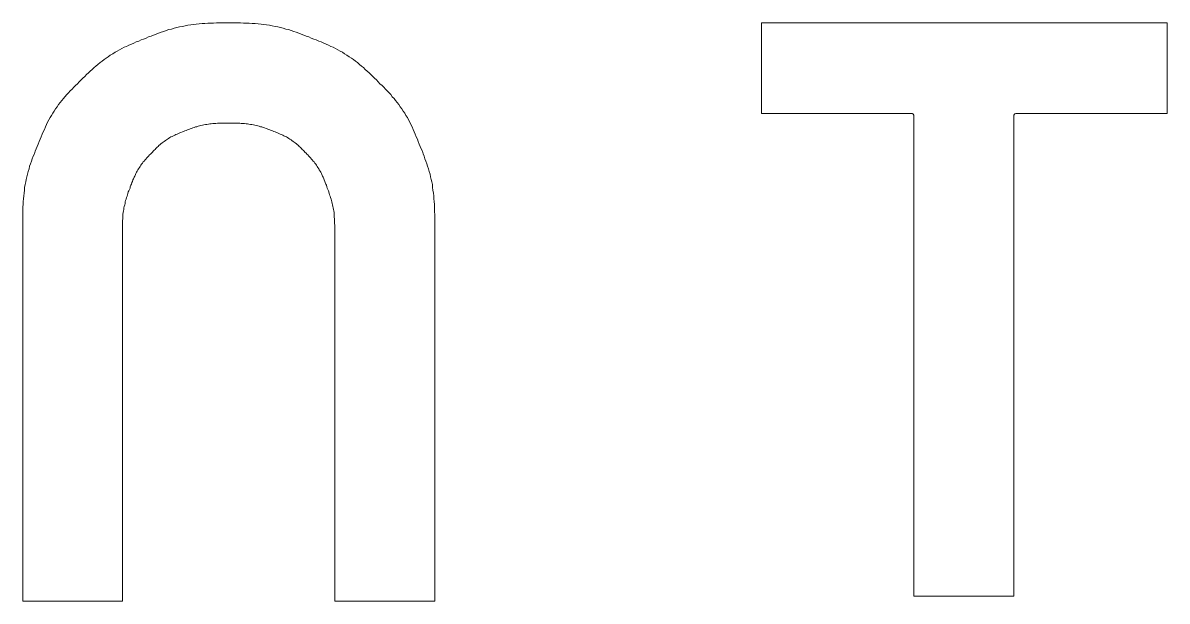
# Model space of a CAD drawing. Units: millimetres at full size, sheet at 1:100. Extents: x -138278 to 134990, y -16593 to 30671.
# Drawn here: x -8647.2 to -8258.5, y 21337.6 to 21534.2 of the extents above; entities that cross this region are included whole.
import ezdxf

# ---------------------------------------------------------------- set-up
doc = ezdxf.new("R2010")
doc.units = ezdxf.units.MM
doc.header["$LTSCALE"] = 100
doc.layers.add('F-0_枠', color=134, linetype='Continuous', lineweight=18)

msp = doc.modelspace()

# ---------------------------------------------------------------- linework, layer by layer
at = {"layer": 'F-0_枠'}
for points in [[(-8594.9, 21532.6), (-8594, 21532.8), (-8593, 21533), (-8592.1, 21533.2), (-8591.2, 21533.4), (-8590.2, 21533.5), (-8589.3, 21533.7), (-8588.3, 21533.8), (-8587.3, 21533.9), (-8586.3, 21534), (-8585.4, 21534), (-8584.4, 21534.1), (-8583.4, 21534.1), (-8582.4, 21534.1), (-8581.4, 21534.2), (-8580.4, 21534.2), (-8579.3, 21534.2), (-8578.3, 21534.2), (-8577.3, 21534.2), (-8576.3, 21534.2), (-8575.3, 21534.2), (-8574.3, 21534.2), (-8573.3, 21534.2), (-8572.3, 21534.1), (-8571.3, 21534.1), (-8570.3, 21534.1), (-8569.3, 21534), (-8568.3, 21534), (-8567.3, 21533.9), (-8566.3, 21533.8), (-8565.3, 21533.7), (-8564.4, 21533.5), (-8563.4, 21533.4), (-8562.5, 21533.2), (-8561.5, 21533), (-8560.6, 21532.8), (-8559.7, 21532.6), (-8558.8, 21532.4), (-8557.9, 21532.1), (-8557, 21531.9)], [(-8258.5, 21503.4), (-8258.5, 21534.2), (-8396.3, 21534.2), (-8396.3, 21503.4), (-8346.1, 21503.4), (-8345.8, 21503.4), (-8345.6, 21503.4), (-8345.4, 21503.4), (-8345.3, 21503.4), (-8345.1, 21503.4), (-8345, 21503.3), (-8344.9, 21503.3), (-8344.8, 21503.3), (-8344.8, 21503.2), (-8344.7, 21503.2), (-8344.6, 21503.1), (-8344.6, 21503), (-8344.6, 21502.9), (-8344.5, 21502.8), (-8344.5, 21502.6), (-8344.5, 21502.3), (-8344.5, 21502), (-8344.5, 21501.6), (-8344.5, 21501.1), (-8344.5, 21500.6), (-8344.5, 21339.3), (-8310.6, 21339.3), (-8310.6, 21500.6), (-8310.6, 21501.1), (-8310.6, 21501.6), (-8310.6, 21502), (-8310.6, 21502.3), (-8310.6, 21502.6), (-8310.6, 21502.8), (-8310.5, 21502.9), (-8310.5, 21503), (-8310.5, 21503.1), (-8310.4, 21503.2), (-8310.4, 21503.2), (-8310.3, 21503.3)], [(-8625.6, 21516.6), (-8624.9, 21517.2), (-8624.3, 21517.8), (-8623.7, 21518.4), (-8623, 21519), (-8622.4, 21519.5), (-8621.7, 21520.1), (-8621, 21520.7), (-8620.3, 21521.2), (-8619.6, 21521.7), (-8618.9, 21522.2), (-8618.2, 21522.7), (-8617.5, 21523.2), (-8616.7, 21523.7), (-8615.9, 21524.2), (-8615.2, 21524.6), (-8614.4, 21525), (-8613.6, 21525.5), (-8612.8, 21525.9), (-8612, 21526.2), (-8611.2, 21526.6), (-8610.3, 21527), (-8609.5, 21527.3), (-8608.7, 21527.7), (-8607.8, 21528), (-8607, 21528.4), (-8606.2, 21528.7), (-8605.3, 21529), (-8604.5, 21529.4), (-8603.6, 21529.7), (-8602.8, 21530), (-8601.9, 21530.4), (-8601.1, 21530.7), (-8600.2, 21531), (-8599.3, 21531.3), (-8598.5, 21531.6), (-8597.6, 21531.9), (-8596.7, 21532.1), (-8595.8, 21532.4), (-8594.9, 21532.6)], [(-8557, 21531.9), (-8556.1, 21531.6), (-8555.2, 21531.3), (-8554.4, 21531), (-8553.5, 21530.7), (-8552.7, 21530.4), (-8551.8, 21530), (-8551, 21529.7), (-8550.1, 21529.4), (-8549.3, 21529), (-8548.4, 21528.7), (-8547.6, 21528.4), (-8546.7, 21528), (-8545.9, 21527.7), (-8545, 21527.3), (-8544.2, 21527), (-8543.4, 21526.6), (-8542.6, 21526.2), (-8541.8, 21525.9), (-8541, 21525.5), (-8540.2, 21525), (-8539.4, 21524.6), (-8538.6, 21524.2), (-8537.9, 21523.7), (-8537.1, 21523.2), (-8536.4, 21522.7), (-8535.6, 21522.2), (-8534.9, 21521.7), (-8534.2, 21521.2), (-8533.5, 21520.7), (-8532.8, 21520.1), (-8532.2, 21519.5), (-8531.5, 21519), (-8530.9, 21518.4), (-8530.2, 21517.8), (-8529.6, 21517.2), (-8529, 21516.6), (-8528.3, 21516), (-8527.7, 21515.4), (-8527.1, 21514.8)], [(-8644, 21488), (-8643.7, 21488.9), (-8643.3, 21489.7), (-8643, 21490.6), (-8642.7, 21491.4), (-8642.3, 21492.2), (-8642, 21493), (-8641.7, 21493.9), (-8641.3, 21494.7), (-8641, 21495.5), (-8640.6, 21496.4), (-8640.3, 21497.2), (-8639.9, 21498), (-8639.5, 21498.8), (-8639.2, 21499.6), (-8638.8, 21500.4), (-8638.4, 21501.2), (-8637.9, 21502), (-8637.5, 21502.7), (-8637, 21503.5), (-8636.6, 21504.2), (-8636.1, 21505), (-8635.6, 21505.7), (-8635.1, 21506.4), (-8634.5, 21507.1), (-8634, 21507.8), (-8633.4, 21508.5), (-8632.9, 21509.1), (-8632.3, 21509.8), (-8631.7, 21510.4), (-8631.1, 21511.1), (-8630.5, 21511.7), (-8629.9, 21512.3), (-8629.3, 21512.9), (-8628.7, 21513.5), (-8628.1, 21514.2), (-8627.4, 21514.8), (-8626.8, 21515.4), (-8626.2, 21516), (-8625.6, 21516.6)], [(-8527.1, 21514.8), (-8526.5, 21514.2), (-8525.9, 21513.5), (-8525.2, 21512.9), (-8524.6, 21512.3), (-8524, 21511.7), (-8523.4, 21511.1), (-8522.8, 21510.4), (-8522.2, 21509.8), (-8521.7, 21509.1), (-8521.1, 21508.5), (-8520.6, 21507.8), (-8520, 21507.1), (-8519.5, 21506.4), (-8519, 21505.7), (-8518.5, 21505), (-8518, 21504.2), (-8517.5, 21503.5), (-8517.1, 21502.7)], [(-8310.3, 21503.3), (-8310.2, 21503.3), (-8310.1, 21503.3), (-8309.9, 21503.4), (-8309.8, 21503.4), (-8309.6, 21503.4), (-8309.4, 21503.4), (-8309.2, 21503.4), (-8309, 21503.4), (-8258.5, 21503.4)], [(-8572.4, 21500), (-8573, 21500), (-8573.5, 21500.1), (-8574.1, 21500.1), (-8574.6, 21500.1), (-8575.1, 21500.1), (-8575.7, 21500.1), (-8576.2, 21500.1), (-8576.8, 21500.1), (-8577.3, 21500.1), (-8577.9, 21500.1), (-8578.4, 21500.1), (-8579, 21500.1), (-8579.5, 21500.1), (-8580, 21500.1), (-8580.6, 21500.1), (-8581.1, 21500.1), (-8581.6, 21500), (-8582.2, 21500), (-8582.7, 21500), (-8583.2, 21499.9), (-8583.7, 21499.9), (-8584.2, 21499.8), (-8584.7, 21499.7), (-8585.2, 21499.6), (-8585.7, 21499.5), (-8586.2, 21499.4), (-8586.7, 21499.3), (-8587.2, 21499.2), (-8587.7, 21499.1), (-8588.1, 21498.9), (-8588.6, 21498.8), (-8589, 21498.6), (-8589.5, 21498.5), (-8589.9, 21498.3), (-8590.4, 21498.2), (-8590.8, 21498), (-8591.3, 21497.8), (-8591.7, 21497.6), (-8592.2, 21497.5)], [(-8555, 21493.6), (-8555.4, 21493.9), (-8555.8, 21494.2), (-8556.1, 21494.4), (-8556.5, 21494.7), (-8556.9, 21494.9), (-8557.3, 21495.2), (-8557.7, 21495.4), (-8558.1, 21495.6), (-8558.5, 21495.8), (-8558.9, 21496), (-8559.4, 21496.2), (-8559.8, 21496.4), (-8560.2, 21496.6), (-8560.7, 21496.8), (-8561.1, 21496.9), (-8561.5, 21497.1), (-8562, 21497.3), (-8562.4, 21497.5), (-8562.9, 21497.6), (-8563.3, 21497.8), (-8563.8, 21498), (-8564.2, 21498.2), (-8564.6, 21498.3), (-8565.1, 21498.5), (-8565.6, 21498.6), (-8566, 21498.8), (-8566.5, 21498.9), (-8566.9, 21499.1), (-8567.4, 21499.2), (-8567.9, 21499.3), (-8568.4, 21499.4), (-8568.9, 21499.5), (-8569.4, 21499.6), (-8569.9, 21499.7), (-8570.4, 21499.8), (-8570.9, 21499.9), (-8571.4, 21499.9), (-8571.9, 21500), (-8572.4, 21500)], [(-8517.1, 21502.7), (-8516.6, 21502), (-8516.2, 21501.2), (-8515.8, 21500.4), (-8515.4, 21499.6), (-8515, 21498.8), (-8514.6, 21498), (-8514.3, 21497.2), (-8513.9, 21496.4), (-8513.6, 21495.5), (-8513.2, 21494.7), (-8512.9, 21493.9), (-8512.6, 21493), (-8512.2, 21492.2), (-8511.9, 21491.4), (-8511.5, 21490.6), (-8511.2, 21489.7), (-8510.9, 21488.9), (-8510.6, 21488), (-8510.3, 21487.2), (-8510, 21486.3), (-8509.7, 21485.5), (-8509.4, 21484.6), (-8509.2, 21483.7), (-8508.9, 21482.8), (-8508.7, 21481.9), (-8508.5, 21481), (-8508.3, 21480.1), (-8508.1, 21479.2), (-8508, 21478.2), (-8507.9, 21477.3), (-8507.7, 21476.3), (-8507.6, 21475.4), (-8507.6, 21474.4), (-8507.5, 21473.5), (-8507.4, 21472.5), (-8507.4, 21471.6), (-8507.4, 21470.7), (-8507.4, 21469.9), (-8507.3, 21469.1)], [(-8592.2, 21497.5), (-8592.6, 21497.3), (-8593, 21497.1), (-8593.5, 21496.9), (-8593.9, 21496.8), (-8594.3, 21496.6), (-8594.8, 21496.4), (-8595.2, 21496.2), (-8595.6, 21496), (-8596, 21495.8), (-8596.5, 21495.6), (-8596.9, 21495.4), (-8597.3, 21495.2), (-8597.7, 21494.9), (-8598.1, 21494.7), (-8598.4, 21494.4), (-8598.8, 21494.2), (-8599.2, 21493.9), (-8599.6, 21493.6), (-8599.9, 21493.4), (-8600.3, 21493.1), (-8600.6, 21492.8), (-8601, 21492.5), (-8601.3, 21492.2), (-8601.6, 21491.9), (-8602, 21491.5), (-8602.3, 21491.2), (-8602.6, 21490.9), (-8602.9, 21490.6), (-8603.2, 21490.2), (-8603.5, 21489.9), (-8603.9, 21489.6), (-8604.2, 21489.3), (-8604.5, 21488.9), (-8604.8, 21488.6), (-8605.1, 21488.3), (-8605.4, 21487.9), (-8605.7, 21487.6), (-8606, 21487.2), (-8606.3, 21486.9)], [(-8544.3, 21479.4), (-8544.5, 21479.9), (-8544.6, 21480.3), (-8544.8, 21480.8), (-8545, 21481.2), (-8545.2, 21481.7), (-8545.4, 21482.1), (-8545.6, 21482.6), (-8545.8, 21483), (-8546, 21483.4), (-8546.2, 21483.8), (-8546.5, 21484.2), (-8546.7, 21484.6), (-8547, 21485), (-8547.2, 21485.4), (-8547.5, 21485.8), (-8547.7, 21486.2), (-8548, 21486.5), (-8548.3, 21486.9), (-8548.6, 21487.2), (-8548.9, 21487.6), (-8549.2, 21487.9), (-8549.5, 21488.3), (-8549.8, 21488.6), (-8550.1, 21488.9), (-8550.4, 21489.3), (-8550.7, 21489.6), (-8551, 21489.9), (-8551.4, 21490.2), (-8551.7, 21490.6), (-8552, 21490.9), (-8552.3, 21491.2), (-8552.6, 21491.5), (-8553, 21491.9), (-8553.3, 21492.2), (-8553.6, 21492.5), (-8554, 21492.8), (-8554.3, 21493.1), (-8554.7, 21493.4), (-8555, 21493.6)], [(-8613.2, 21469.2), (-8613.2, 21468.7), (-8613.3, 21468.1), (-8613.3, 21467.6), (-8613.4, 21467), (-8613.4, 21466.5), (-8613.4, 21466), (-8613.4, 21465.4), (-8613.4, 21465), (-8613.4, 21464.5), (-8613.4, 21464.1), (-8613.4, 21463.7), (-8613.4, 21463.4), (-8613.4, 21337.6), (-8647.2, 21337.6), (-8647.2, 21467.2), (-8647.2, 21467.8), (-8647.2, 21468.4), (-8647.2, 21469.1), (-8647.2, 21469.9), (-8647.2, 21470.7), (-8647.2, 21471.6), (-8647.1, 21472.5), (-8647.1, 21473.5), (-8647, 21474.4), (-8646.9, 21475.4), (-8646.8, 21476.3), (-8646.7, 21477.3), (-8646.6, 21478.2), (-8646.4, 21479.2), (-8646.2, 21480.1), (-8646.1, 21481), (-8645.9, 21481.9), (-8645.6, 21482.8), (-8645.4, 21483.7), (-8645.1, 21484.6), (-8644.9, 21485.5), (-8644.6, 21486.3), (-8644.3, 21487.2), (-8644, 21488)], [(-8606.3, 21486.9), (-8606.6, 21486.5), (-8606.9, 21486.2), (-8607.1, 21485.8), (-8607.4, 21485.4), (-8607.6, 21485), (-8607.9, 21484.6), (-8608.1, 21484.2), (-8608.4, 21483.8), (-8608.6, 21483.4), (-8608.8, 21483), (-8609, 21482.6), (-8609.2, 21482.1), (-8609.4, 21481.7), (-8609.6, 21481.2), (-8609.8, 21480.8), (-8610, 21480.3), (-8610.2, 21479.9), (-8610.3, 21479.4), (-8610.5, 21479), (-8610.7, 21478.5), (-8610.8, 21478), (-8611, 21477.6), (-8611.2, 21477.1), (-8611.4, 21476.7), (-8611.5, 21476.2), (-8611.7, 21475.7), (-8611.8, 21475.3), (-8612, 21474.8), (-8612.1, 21474.3), (-8612.3, 21473.8), (-8612.4, 21473.3), (-8612.5, 21472.8), (-8612.6, 21472.3), (-8612.8, 21471.8), (-8612.9, 21471.3), (-8612.9, 21470.8), (-8613, 21470.3), (-8613.1, 21469.7), (-8613.2, 21469.2)], [(-8507.3, 21469.1), (-8507.3, 21468.4), (-8507.3, 21467.8), (-8507.3, 21467.2), (-8507.3, 21337.6), (-8541.2, 21337.6), (-8541.2, 21463.4), (-8541.2, 21463.7), (-8541.2, 21464.1), (-8541.2, 21464.5), (-8541.2, 21465), (-8541.2, 21465.4), (-8541.3, 21466), (-8541.3, 21466.5), (-8541.3, 21467), (-8541.3, 21467.6), (-8541.4, 21468.1), (-8541.4, 21468.7), (-8541.5, 21469.2), (-8541.5, 21469.7), (-8541.6, 21470.3), (-8541.7, 21470.8), (-8541.8, 21471.3), (-8541.9, 21471.8), (-8542, 21472.3), (-8542.1, 21472.8), (-8542.2, 21473.3), (-8542.4, 21473.8), (-8542.5, 21474.3), (-8542.7, 21474.8), (-8542.8, 21475.3), (-8543, 21475.7), (-8543.1, 21476.2), (-8543.3, 21476.7), (-8543.4, 21477.1), (-8543.6, 21477.6), (-8543.8, 21478), (-8543.9, 21478.5), (-8544.1, 21479), (-8544.3, 21479.4)]]:
    msp.add_lwpolyline(points, dxfattribs=at)

doc.saveas('drawing.dxf')
